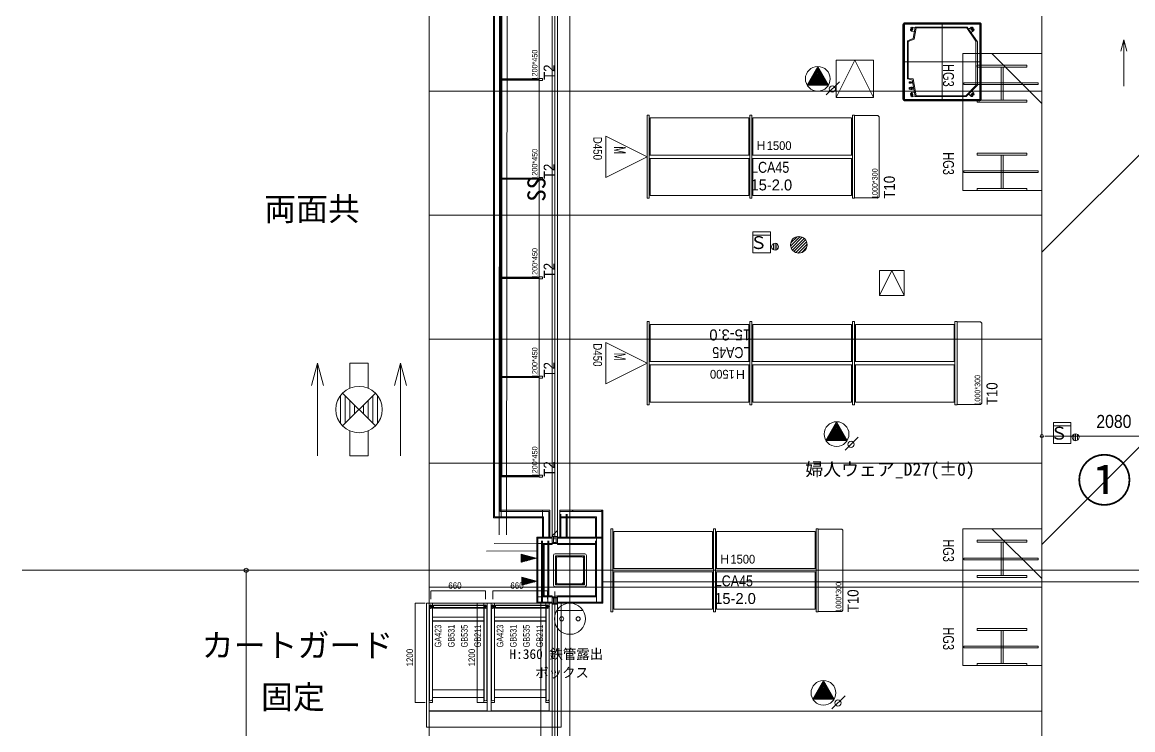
# Model space of a CAD drawing. Units: millimetres at full size, sheet at 1:100. Extents: x 3352 to 127672, y -40372 to 101181.
# Drawn here: x 18348 to 31776, y -11393 to -2833 of the extents above; entities that cross this region are included whole.
import ezdxf
from ezdxf.enums import TextEntityAlignment as Align

# ---------------------------------------------------------------- set-up
doc = ezdxf.new("R2010")
doc.units = ezdxf.units.MM
doc.header["$LTSCALE"] = 100
doc.header["$PDMODE"] = 32
doc.header["$PDSIZE"] = 50
for name, pattern in [('CHAIN2', [12, 9, -1, 1, -1]), ('DOUBLE_CHAIN1', [8.8, 5, -1, 0.6, -0.6, 0.6, -1]), ('DOUBLE_CHAIN2', [12.8, 9, -1, 0.6, -0.6, 0.6, -1])]:
    doc.linetypes.add(name, pattern=pattern)
doc.layers.add('0-0', color=134, linetype='Continuous', lineweight=18)
doc.styles.add('Geneva', font='')
doc.styles.add('MS UI Gothic', font='')
doc.styles.add('ＭＳ ゴシック', font='')
doc.styles.add('ＭＳ Ｐゴシック', font='')
doc.styles.get('Geneva').set_extended_font_data('Geneva')
doc.styles.get('MS UI Gothic').set_extended_font_data('MS UI Gothic')
doc.styles.get('ＭＳ ゴシック').set_extended_font_data('MS Gothic')
doc.styles.get('ＭＳ Ｐゴシック').set_extended_font_data('MS PGothic')

msp = doc.modelspace()

# ---------------------------------------------------------------- linework, layer by layer
at = {"layer": '0-0', "color": 47}
for p, q in [((24969.8, 11057), (24969.8, -18478.1)), ((28996.3, -3761.5), (28996.1, -2864.1)), ((29021.1, -2839.1), (29918.7, -2839.1)), ((29121.3, -3032.2), (29145.9, -2892.9)), ((29145.9, -2892.9), (29774, -2892.9)), ((29774, -2892.9), (29897.4, -3069.2)), ((29943.7, -2864.1), (29943.7, -3761.8)), ((29049.9, -3058.2), (29121.3, -3032.2)), ((29049.9, -3518.1), (29049.9, -3058.2)), ((29897.4, -3595.4), (29897.4, -3069.2)), ((31669.4, -3047.6), (31633.2, -3182.9)), ((31669.4, -3047.6), (31705.7, -3182.9)), ((31669.4, -3607.6), (31669.4, -3047.6)), ((27967.4, -3383.3), (27850.5, -3585.8)), ((27861.3, -3412.3), (27861.3, -3412.2)), ((27967.4, -3398.3), (27863.5, -3578.3)), ((27967.4, -3413.3), (27876.5, -3570.8)), ((27967.4, -3428.3), (27889.5, -3563.3)), ((27967.4, -3443.3), (27902.4, -3555.8)), ((27967.4, -3458.3), (27915.4, -3548.3)), ((27967.4, -3473.3), (27928.4, -3540.8)), ((27967.4, -3488.3), (27941.4, -3533.3)), ((27967.4, -3368.3), (28097.3, -3593.3)), ((27967.4, -3383.3), (28084.3, -3585.8)), ((27967.4, -3398.3), (28071.3, -3578.3)), ((27967.4, -3413.3), (28058.3, -3570.8)), ((27967.4, -3428.3), (28045.3, -3563.3)), ((27967.4, -3443.3), (28032.3, -3555.8)), ((27967.4, -3458.3), (28019.4, -3548.3)), ((27967.4, -3473.3), (28006.4, -3540.8)), ((27967.4, -3488.3), (27993.4, -3533.3)), ((28073.5, -3412.3), (28073.5, -3412.2)), ((27817.4, -3518.3), (27817.4, -3518.3)), ((27850.5, -3585.8), (28084.3, -3585.8)), ((27861.3, -3624.4), (27861.3, -3624.4)), ((27863.5, -3578.3), (28071.3, -3578.3)), ((27876.5, -3570.8), (28058.3, -3570.8)), ((27889.5, -3563.3), (28045.3, -3563.3)), ((27902.4, -3555.8), (28032.3, -3555.8)), ((27915.4, -3548.3), (28019.4, -3548.3)), ((27928.4, -3540.8), (28006.4, -3540.8)), ((27941.4, -3533.3), (27993.4, -3533.3)), ((27967.4, -3503.3), (27954.4, -3525.8)), ((27954.4, -3525.8), (27980.4, -3525.8)), ((27967.4, -3503.3), (27980.4, -3525.8)), ((28228.4, -3555.2), (28070.1, -3713.5)), ((28073.5, -3624.4), (28073.5, -3624.4)), ((28117.4, -3518.3), (28117.4, -3518.3)), ((29109.9, -3528.7), (29049.9, -3518.1)), ((29145.9, -3732.9), (29109.9, -3528.7)), ((29897.4, -3595.4), (29759.8, -3732.9)), ((27967.4, -3668.3), (27967.4, -3668.3)), ((29759.8, -3732.9), (29145.9, -3732.9)), ((29918.7, -3786.8), (29021.3, -3786.5)), ((27639, -5540.7), (27752.9, -5426.9)), ((27640.3, -5504.2), (27716.3, -5428.1)), ((27647.2, -5567.9), (27780, -5435.1)), ((27660.9, -5589.6), (27801.7, -5448.8)), ((27679.2, -5606.7), (27818.8, -5467)), ((27702.1, -5619.1), (27831.3, -5489.9)), ((27731, -5625.5), (27837.7, -5518.9)), ((27772.2, -5619.7), (27831.8, -5560.1)), ((21916.6, -6958.9), (21844.2, -7229.4)), ((21916.6, -6958.9), (21989.1, -7229.4)), ((21916.6, -8078.9), (21916.6, -6958.9)), ((22307.8, -6958.8), (22307.8, -7262.2)), ((22307.8, -6958.8), (22531.8, -6958.8)), ((22531.8, -6958.8), (22531.8, -7262.2)), ((22923.1, -6958.9), (22850.6, -7229.4)), ((22923.1, -6958.9), (22923.1, -8078.9)), ((22923.1, -6958.9), (22995.6, -7229.4)), ((22195.8, -7350.8), (22195.8, -7686.8)), ((22221.8, -7320.8), (22617.8, -7716.8)), ((22617.7, -7321), (22221.8, -7716.8)), ((22251.8, -7350.8), (22251.8, -7686.8)), ((22587.8, -7350.8), (22587.8, -7686.8)), ((22643.8, -7350.8), (22643.8, -7686.8)), ((22307.8, -7406.8), (22307.8, -7630.8)), ((22363.8, -7462.8), (22363.8, -7574.8)), ((22419.8, -7518.8), (22419.8, -7518.8)), ((22475.8, -7462.8), (22475.8, -7574.8)), ((22531.8, -7406.8), (22531.8, -7630.8)), ((22531.8, -7775.5), (22531.8, -8078.8)), ((28193.7, -7681.7), (28076.8, -7884.2)), ((28087.7, -7710.6), (28087.7, -7710.6)), ((28193.7, -7696.7), (28089.8, -7876.7)), ((28193.7, -7711.7), (28102.8, -7869.2)), ((28193.7, -7726.7), (28115.8, -7861.7)), ((28193.7, -7741.7), (28128.8, -7854.2)), ((28193.7, -7756.7), (28141.8, -7846.7)), ((28193.7, -7771.7), (28154.8, -7839.2)), ((28193.7, -7786.7), (28167.8, -7831.7)), ((28193.7, -7666.7), (28323.6, -7891.7)), ((28193.7, -7681.7), (28310.6, -7884.2)), ((28193.7, -7696.7), (28297.7, -7876.7)), ((28193.7, -7711.7), (28284.7, -7869.2)), ((28193.7, -7726.7), (28271.7, -7861.7)), ((28193.7, -7741.7), (28258.7, -7854.2)), ((28193.7, -7756.7), (28245.7, -7846.7)), ((28193.7, -7771.7), (28232.7, -7839.2)), ((28193.7, -7786.7), (28219.7, -7831.7)), ((28299.8, -7710.6), (28299.8, -7710.6)), ((28043.7, -7816.7), (28043.7, -7816.7)), ((28076.8, -7884.2), (28310.6, -7884.2)), ((28089.8, -7876.7), (28297.7, -7876.7)), ((28102.8, -7869.2), (28284.7, -7869.2)), ((28115.8, -7861.7), (28271.7, -7861.7)), ((28128.8, -7854.2), (28258.7, -7854.2)), ((28141.8, -7846.7), (28245.7, -7846.7)), ((28154.8, -7839.2), (28232.7, -7839.2)), ((28167.8, -7831.7), (28219.7, -7831.7)), ((28193.7, -7801.7), (28180.7, -7824.2)), ((28180.7, -7824.2), (28206.7, -7824.2)), ((28193.7, -7801.7), (28206.7, -7824.2)), ((28454.7, -7853.6), (28296.4, -8011.9)), ((28343.7, -7816.7), (28343.7, -7816.7)), ((28087.7, -7922.7), (28087.7, -7922.7)), ((28193.7, -7966.7), (28193.7, -7966.7)), ((28299.8, -7922.7), (28299.8, -7922.7)), ((24569.8, -9063.3), (24569.8, -9863.3)), ((24569.8, -9063.3), (24754.8, -9063.3)), ((24582.3, -9075.8), (24754.8, -9075.8)), ((24582.3, -9075.8), (24582.3, -9850.8)), ((24819.8, -9063.3), (25369.8, -9063.3)), ((25369.8, -9063.3), (25369.8, -9863.3)), ((24647.3, -9140.8), (24647.3, -9785.8)), ((24806.8, -9320.3), (24806.8, -9606.3)), ((24826.8, -9300.3), (25112.8, -9300.3)), ((25132.8, -9320.3), (25132.8, -9606.3)), ((25112.8, -9626.3), (24826.8, -9626.3)), ((24647.3, -9785.8), (25292.3, -9785.8)), ((24569.8, -9863.3), (24754.8, -9863.3)), ((24582.3, -9850.8), (24754.8, -9850.8)), ((24619.8, -9863.3), (24619.8, -14593.3)), ((24819.8, -9850.8), (25357.3, -9850.8)), ((24819.8, -9863.3), (25369.8, -9863.3)), ((28035.8, -10811.1), (27918.9, -11013.6)), ((27929.8, -10840), (27929.8, -10840)), ((28035.8, -10826.1), (27931.9, -11006.1)), ((28035.8, -10841.1), (27944.9, -10998.6)), ((28035.8, -10856.1), (27957.9, -10991.1)), ((28035.8, -10871.1), (27970.9, -10983.6)), ((28035.8, -10796.1), (28165.7, -11021.1)), ((28035.8, -10811.1), (28152.8, -11013.6)), ((28035.8, -10826.1), (28139.8, -11006.1)), ((28035.8, -10841.1), (28126.8, -10998.6)), ((28035.8, -10856.1), (28113.8, -10991.1)), ((28035.8, -10871.1), (28100.8, -10983.6)), ((28141.9, -10840), (28141.9, -10840)), ((27885.8, -10946.1), (27885.8, -10946.1)), ((27931.9, -11006.1), (28139.8, -11006.1)), ((27944.9, -10998.6), (28126.8, -10998.6)), ((27957.9, -10991.1), (28113.8, -10991.1)), ((27970.9, -10983.6), (28100.8, -10983.6)), ((28035.8, -10886.1), (27983.9, -10976.1)), ((27983.9, -10976.1), (28087.8, -10976.1)), ((28035.8, -10901.1), (27996.9, -10968.6)), ((27996.9, -10968.6), (28074.8, -10968.6)), ((28035.8, -10916.1), (28009.9, -10961.1)), ((28009.9, -10961.1), (28061.8, -10961.1)), ((28035.8, -10931.1), (28022.9, -10953.6)), ((28022.9, -10953.6), (28048.8, -10953.6)), ((28035.8, -10886.1), (28087.8, -10976.1)), ((28035.8, -10901.1), (28074.8, -10968.6)), ((28035.8, -10916.1), (28061.8, -10961.1)), ((28035.8, -10931.1), (28048.8, -10953.6)), ((28296.8, -10983), (28138.5, -11141.3)), ((28185.8, -10946.1), (28185.9, -10946.1)), ((27918.9, -11013.6), (28152.8, -11013.6)), ((27929.8, -11052.2), (27929.8, -11052.2)), ((28035.8, -11096.1), (28035.8, -11096.1)), ((28141.9, -11052.2), (28141.9, -11052.2))]:
    msp.add_line(p, q, dxfattribs=at)
at = {"layer": '0-0', "linetype": 'CHAIN2'}
for p, q in [((24969.8, 11057), (24969.8, -18478.1)), ((24969.8, 11057), (24969.8, -18478.1)), ((18347.6, -9463.3), (91067.1, -9463.3)), ((18347.6, -9463.3), (91067.1, -9463.3))]:
    msp.add_line(p, q, dxfattribs=at)
at = {"layer": '0-0'}
for p, q in [((24969.8, 11057), (24969.8, -18478.1)), ((24969.8, 11057), (24969.8, -18478.1)), ((24969.8, 11057), (24969.8, -18478.1)), ((24969.8, 11057), (24969.8, -18478.1)), ((24969.8, 11057), (24969.8, -18478.1)), ((24969.8, 11057), (24969.8, -18478.1)), ((24047.3, -635.8), (24047.3, -8828.3)), ((24059.8, -700.8), (24059.8, -8815.8)), ((24124.8, -713.3), (24124.8, -8750.8)), ((24137.3, -713.3), (24137.3, -8738.3)), ((24754.8, -9053.3), (24754.8, -723.3)), ((24787.3, -701.5), (24787.3, -9085.2)), ((24819.8, -723.3), (24819.8, -9053.3)), ((24597.3, -8338.3), (24597.3, -1113.3)), ((30675.8, -2733.3), (30675.8, -12683.9)), ((28189.8, -3293.2), (28189.8, -3743.2)), ((28639.8, -3293.2), (28189.8, -3293.2)), ((28414.8, -3293.2), (28189.8, -3743.2)), ((28414.8, -3293.2), (28639.8, -3743.2)), ((30183.3, -3776.9), (30183.3, -3376.9)), ((30208.3, -3376.9), (30208.3, -3776.9)), ((24137.3, -3513.3), (24140.3, -3513.3)), ((24140.3, -3538.3), (24137.3, -3538.3)), ((24140.3, -3538.3), (24140.3, -3513.3)), ((24140.3, -3518.8), (24597.3, -3518.8)), ((24597.3, -3532.8), (24140.3, -3532.8)), ((25903, -3957.8), (25928, -3957.8)), ((25928, -3957.8), (25928, -4962.8)), ((25928, -4440.3), (27144, -4440.3)), ((27144, -4480.3), (25928, -4480.3)), ((25940, -4930.3), (25940, -4480.3)), ((27169, -4440.3), (28385, -4440.3)), ((28385, -4480.3), (27169, -4480.3)), ((27181, -4930.3), (27181, -4480.3)), ((30183.3, -4843.3), (30183.3, -4443.3)), ((30208.3, -4443.3), (30208.3, -4843.3)), ((24140.3, -4718.8), (24597.3, -4718.8)), ((24597.3, -4732.8), (24140.3, -4732.8)), ((27183.3, -5411.4), (27395.4, -5411.4)), ((27429.7, -5586), (27429.7, -5512.5)), ((27450.9, -5591.7), (27450.9, -5506.8)), ((27472.1, -5586), (27472.1, -5512.5)), ((28861.3, -5838.4), (28711.3, -6138.4)), ((28861.3, -5838.4), (29011.3, -6138.4)), ((24140.3, -5918.8), (24597.3, -5918.8)), ((24597.3, -5932.8), (24140.3, -5932.8)), ((27132, -6488.3), (27132, -6938.3)), ((28373, -6488.3), (28373, -6938.3)), ((29614, -6488.3), (29614, -6938.3)), ((29651, -6455.8), (29651, -7460.8)), ((25928, -6938.3), (27144, -6938.3)), ((27144, -6978.3), (25928, -6978.3)), ((27169, -6938.3), (28385, -6938.3)), ((28385, -6978.3), (27169, -6978.3)), ((28410, -6938.3), (29626, -6938.3)), ((29626, -6978.3), (28410, -6978.3)), ((24140.3, -7118.8), (24597.3, -7118.8)), ((24597.3, -7132.8), (24140.3, -7132.8)), ((30816.4, -7716.4), (31028.6, -7716.4)), ((30752, -7839.6), (32679.5, -7839.6)), ((31062.9, -7891), (31062.9, -7817.6)), ((31084.1, -7896.7), (31084.1, -7811.9)), ((31105.3, -7891.1), (31105.3, -7817.5)), ((24140.3, -8318.8), (24597.3, -8318.8)), ((24597.3, -8332.8), (24140.3, -8332.8)), ((24637.3, -8828.3), (24047.3, -8828.3)), ((24649.8, -8815.8), (24059.8, -8815.8)), ((24714.8, -8750.8), (24124.8, -8750.8)), ((24727.3, -8738.3), (24137.3, -8738.3)), ((24637.3, -9063.3), (24637.3, -8828.3)), ((24649.8, -9063.3), (24649.8, -8815.8)), ((24714.8, -9063.3), (24714.8, -8750.8)), ((24727.3, -9063.3), (24727.3, -8738.3)), ((24847.3, -9063.3), (24847.3, -8738.3)), ((24847.3, -8738.3), (25369.8, -8738.3)), ((24847.3, -8750.8), (25357.3, -8750.8)), ((24847.3, -8815.8), (25292.3, -8815.8)), ((24847.3, -8828.3), (25279.8, -8828.3)), ((24859.8, -9063.3), (24859.8, -8783.3)), ((24924.8, -9063.3), (24924.8, -8783.3)), ((24937.3, -9063.3), (24937.3, -8783.3)), ((25007.9, -8750.8), (24995.4, -8738.3)), ((25085.4, -8828.3), (25072.9, -8815.8)), ((25279.8, -9063.3), (25279.8, -8828.3)), ((25292.3, -9063.3), (25292.3, -8815.8)), ((25359.3, -8748.7), (25348.9, -8738.3)), ((25357.3, -9063.3), (25357.3, -8750.8)), ((25369.8, -8800), (25357.3, -8812.5)), ((25369.8, -9063.3), (25369.8, -8738.3)), ((24859.8, -8956.4), (24847.3, -8968.9)), ((24937.3, -8878.9), (24924.8, -8891.4)), ((25292.3, -8877.5), (25279.8, -8890)), ((26692.8, -8993.3), (26692.8, -9443.3)), ((27945.8, -8960.8), (27970.8, -8960.8)), ((27970.8, -8960.8), (27970.8, -9965.8)), ((24569.8, -9863.3), (24569.8, -9063.3)), ((24569.8, -9063.3), (24754.8, -9063.3)), ((24569.8, -9075.8), (24582.3, -9075.8)), ((24582.3, -9850.8), (24582.3, -9075.8)), ((24582.3, -9075.8), (24754.8, -9075.8)), ((24625.8, -9075.8), (24613.3, -9063.3)), ((24624.8, -9863.3), (24624.8, -9108.3)), ((24637.3, -9850.8), (24637.3, -9108.3)), ((24702.3, -9785.8), (24702.3, -9108.3)), ((24707.9, -9108.3), (24702.3, -9113.9)), ((24714.8, -9773.3), (24714.8, -9108.3)), ((24754.8, -9153.3), (24754.8, -9053.3)), ((24754.8, -9053.3), (24819.8, -9053.3)), ((24772.3, -9053.3), (24772.3, -9128.3)), ((24772.3, -9128.3), (24802.3, -9128.3)), ((24802.3, -9053.3), (24802.3, -9128.3)), ((24819.8, -9153.3), (24819.8, -9053.3)), ((24819.8, -9063.3), (25369.8, -9063.3)), ((24819.8, -9075.8), (25357.3, -9075.8)), ((24979.3, -9075.8), (24966.8, -9063.3)), ((25279.8, -9108.3), (25279.8, -9773.3)), ((25292.3, -9075.8), (25292.3, -9785.8)), ((25332.9, -9075.8), (25320.4, -9063.3)), ((25357.3, -9063.3), (25357.3, -9075.8)), ((25357.3, -9075.8), (25357.3, -9850.8)), ((25369.8, -9063.3), (25369.8, -9863.3)), ((30183.3, -9525.2), (30183.3, -9125.2)), ((30208.3, -9125.2), (30208.3, -9525.2)), ((24582.3, -9233.9), (24569.8, -9246.4)), ((24582.3, -9140.8), (24647.3, -9140.8)), ((24637.3, -9178.9), (24624.8, -9191.4)), ((24647.3, -9785.8), (24647.3, -9140.8)), ((24647.3, -9140.8), (25292.3, -9140.8)), ((24647.3, -9153.3), (24659.8, -9153.3)), ((24659.8, -9156.4), (24647.3, -9168.9)), ((24659.8, -9773.3), (24659.8, -9153.3)), ((24659.8, -9153.3), (24754.8, -9153.3)), ((24703.3, -9153.3), (24690.8, -9140.8)), ((24754.8, -9131.5), (24819.8, -9131.5)), ((25149.8, -9263.3), (24789.8, -9263.3)), ((24819.8, -9153.3), (25279.8, -9153.3)), ((25056.8, -9153.3), (25044.3, -9140.8)), ((25279.8, -9243.5), (25292.3, -9231)), ((25357.3, -9166), (25369.8, -9153.5)), ((24561.1, -9318.3), (24380.3, -9269.8)), ((24380.3, -9366.7), (24380.3, -9269.8)), ((24561.1, -9318.3), (24380.3, -9366.7)), ((24769.8, -9283.3), (24769.8, -9643.3)), ((25169.8, -9643.3), (25169.8, -9283.3)), ((91067.1, -9463.3), (18347.6, -9463.3)), ((91067.1, -9463.3), (18347.6, -9463.3)), ((91067.1, -9463.3), (18347.6, -9463.3)), ((91067.1, -9463.3), (18347.6, -9463.3)), ((91067.1, -9463.3), (18347.6, -9463.3)), ((91067.1, -9463.3), (18347.6, -9463.3)), ((21055.3, -9463.3), (22000.7, -9463.3)), ((21055.3, -9463.3), (21055.3, -14593.3)), ((24637.3, -9532.5), (24624.8, -9545)), ((24659.8, -9510), (24647.3, -9522.5)), ((24714.8, -9455), (24702.3, -9467.5)), ((25357.3, -9519.6), (25369.8, -9507.1)), ((25488.8, -9443.3), (26704.8, -9443.3)), ((26704.8, -9483.3), (25488.8, -9483.3)), ((25500.8, -9933.3), (25500.8, -9483.3)), ((26729.8, -9443.3), (27945.8, -9443.3)), ((27945.8, -9483.3), (26729.8, -9483.3)), ((26741.8, -9933.3), (26741.8, -9483.3)), ((24567.4, -9597.1), (24386.6, -9548.7)), ((24386.6, -9645.6), (24386.6, -9548.7)), ((24567.4, -9597.1), (24386.6, -9645.6)), ((24582.3, -9587.5), (24569.8, -9600)), ((25149.8, -9663.3), (24789.8, -9663.3)), ((25279.8, -9597.1), (25292.3, -9584.6)), ((24582.3, -9785.8), (24647.3, -9785.8)), ((24647.3, -9773.3), (24659.8, -9773.3)), ((25292.3, -9785.8), (24647.3, -9785.8)), ((24754.8, -9773.3), (24659.8, -9773.3)), ((24702.3, -9850.8), (24702.3, -9785.8)), ((24714.8, -9785.8), (24714.8, -9773.3)), ((24754.8, -9773.3), (24754.8, -9873.3)), ((24754.8, -9795.1), (24819.8, -9795.1)), ((24772.3, -9798.3), (24802.3, -9798.3)), ((24772.3, -9873.3), (24772.3, -9798.3)), ((24787.3, -9718.3), (24787.3, -16534.3)), ((24802.3, -9873.3), (24802.3, -9798.3)), ((24819.8, -9773.3), (24819.8, -9873.3)), ((25279.8, -9773.3), (24819.8, -9773.3)), ((24969.7, -9773.3), (24982.2, -9785.8)), ((25279.8, -9785.8), (25279.8, -9773.3)), ((25292.3, -9850.8), (25292.3, -9785.8)), ((23969.8, -11063.3), (23969.8, -9863.3)), ((24569.8, -9850.8), (24582.3, -9850.8)), ((24754.8, -9863.3), (24569.8, -9863.3)), ((24754.8, -9850.8), (24582.3, -9850.8)), ((24637.3, -9863.3), (24637.3, -9850.8)), ((24754.8, -9873.3), (24819.8, -9873.3)), ((24754.8, -9873.3), (24754.8, -18203.3)), ((25357.3, -9850.8), (24819.8, -9850.8)), ((25369.8, -9863.3), (24819.8, -9863.3)), ((24819.8, -9873.3), (24819.8, -18203.3)), ((25047.2, -9850.8), (25059.7, -9863.3)), ((25357.3, -9850.8), (25357.3, -9863.3)), ((25367.1, -9863.3), (25369.8, -9860.6)), ((23929.8, -10031.8), (23309.8, -10031.8)), ((24679.8, -10031.8), (24059.8, -10031.8)), ((23309.8, -10076.8), (23929.8, -10076.8)), ((23309.8, -10079.8), (23929.8, -10079.8)), ((24059.8, -10076.8), (24679.8, -10076.8)), ((24059.8, -10079.8), (24679.8, -10079.8)), ((30183.3, -10591.6), (30183.3, -10191.6)), ((30208.3, -10191.6), (30208.3, -10591.6)), ((23929.8, -10909.8), (23309.8, -10909.8)), ((23309.8, -11000.8), (23929.8, -11000.8)), ((24679.8, -10909.8), (24059.8, -10909.8)), ((24059.8, -11000.8), (24679.8, -11000.8))]:
    msp.add_line(p, q, dxfattribs=at)
at = {"layer": '0-0', "color": 1}
for p, q in [((23269.8, 101.7), (23269.8, -14593.3)), ((24047.3, -8828.3), (24047.3, -623.3)), ((24137.3, -623.3), (24137.3, -8828.3)), ((24380.3, -9280.3), (24388.6, -9272.1)), ((24380.3, -9294.5), (24399.7, -9275)), ((24380.3, -9308.6), (24410.9, -9278)), ((24380.3, -9322.8), (24422, -9281)), ((24380.3, -9336.9), (24433.2, -9284)), ((24380.3, -9351.1), (24444.3, -9287)), ((24380.3, -9365.2), (24455.5, -9290)), ((24397.5, -9362.1), (24466.6, -9293)), ((24416.8, -9357), (24477.8, -9296)), ((24436.1, -9351.8), (24488.9, -9298.9)), ((24455.4, -9346.6), (24500.1, -9301.9)), ((24474.7, -9341.4), (24511.2, -9304.9)), ((24494.1, -9336.3), (24522.4, -9307.9)), ((24513.4, -9331.1), (24533.6, -9310.9)), ((24532.7, -9325.9), (24544.7, -9313.9)), ((24552, -9320.7), (24555.9, -9316.9)), ((24386.6, -9556.8), (24393, -9550.4)), ((24386.6, -9571), (24404.2, -9553.4)), ((24386.6, -9585.1), (24415.3, -9556.4)), ((24386.6, -9599.3), (24426.5, -9559.4)), ((24386.6, -9613.4), (24437.7, -9562.4)), ((24386.6, -9627.6), (24448.8, -9565.4)), ((24386.6, -9641.7), (24460, -9568.3)), ((24400.6, -9641.9), (24471.1, -9571.3)), ((24419.9, -9636.7), (24482.3, -9574.3)), ((24439.2, -9631.5), (24493.4, -9577.3)), ((24458.5, -9626.3), (24504.6, -9580.3)), ((24477.9, -9621.2), (24515.7, -9583.3)), ((24497.2, -9616), (24526.9, -9586.3)), ((24516.5, -9610.8), (24538, -9589.3)), ((24535.8, -9605.6), (24549.2, -9592.3)), ((24555.1, -9600.4), (24560.3, -9595.2))]:
    msp.add_line(p, q, dxfattribs=at)
at = {"layer": '0-0', "color": 140}
for p, q in [((30675.8, -5615.3), (35657.7, -633.3)), ((30675.8, -9150.8), (32755.8, -7070.8))]:
    msp.add_line(p, q, dxfattribs=at)
at = {"layer": '0-0', "color": 4}
for p, q in [((24113, -9034.1), (24119, -707.7)), ((24205, -9034.2), (24211, -707.7)), ((29007, -3761), (29007, -2865.1)), ((29022, -2850.1), (29917.7, -2850.1)), ((29086.5, -2931.3), (29088.6, -2919.5)), ((29095.1, -2939), (29090.2, -2932)), ((29090.5, -2908.7), (29092.6, -2896.9)), ((29092.5, -2909), (29090.5, -2908.7)), ((29090.6, -2919.9), (29101.7, -2921.8)), ((29092.6, -2896.9), (29094.6, -2897.2)), ((29118.8, -2919.3), (29093, -2914.7)), ((29136.2, -2947.7), (29098.4, -2941)), ((29101.7, -2921.8), (29101.1, -2925.3)), ((29112, -2897.9), (29105, -2937.4)), ((29144.9, -2898.5), (29107.1, -2891.8)), ((29112.9, -2927.4), (29116, -2909.6)), ((29130.6, -3040), (29154.7, -2903.4)), ((29154.7, -2903.4), (29768.5, -2903.4)), ((29469.9, -3786.6), (29469.9, -2839.1)), ((29879.4, -3061.8), (29768.5, -2903.4)), ((29801.9, -2909.2), (29790.8, -2917)), ((29802.3, -2909), (29803.9, -2907.8)), ((29803.9, -2907.8), (29822.3, -2895)), ((29844.1, -2910.2), (29818.4, -2928.2)), ((29819.5, -2958), (29851, -2935.9)), ((29820.7, -2903), (29842.8, -2934.7)), ((29821.7, -2914.9), (29832, -2929.7)), ((29826, -2894.1), (29834.4, -2895.6)), ((29833.5, -2910.9), (29831.5, -2908)), ((29837.5, -2893.4), (29844.4, -2903.3)), ((29854.5, -2924.3), (29853, -2932.7)), ((29856, -2923.3), (29854.5, -2924.3)), ((29932.7, -2865.1), (29932.7, -3761)), ((29060.4, -3065.6), (29130.6, -3040)), ((29060.4, -3509.3), (29060.4, -3065.6)), ((29879.4, -3598.5), (29879.4, -3061.8)), ((28996.2, -3312.9), (29943.7, -3312.9)), ((29118.9, -3519.6), (29060.4, -3509.3)), ((29072.6, -3556.6), (29069.9, -3559.3)), ((29069.9, -3559.3), (29069.9, -3567.3)), ((29072.6, -3623.5), (29069.9, -3626.2)), ((29074.7, -3556.6), (29072.6, -3556.6)), ((29075.9, -3555.4), (29074.7, -3556.6)), ((29074.7, -3556.6), (29074.7, -3570.1)), ((29074.7, -3570.1), (29075.9, -3571.3)), ((29086.4, -3555.4), (29075.9, -3555.4)), ((29075.9, -3571.3), (29086.4, -3571.3)), ((29075.9, -3623.5), (29075.9, -3628.4)), ((29092.9, -3621.9), (29077.5, -3621.9)), ((29077.5, -3621.9), (29077.5, -3644.1)), ((29086.6, -3561.3), (29086.4, -3559.1)), ((29086.4, -3559.1), (29086.4, -3567.6)), ((29086.4, -3567.3), (29086.6, -3565.3)), ((29086.4, -3567.6), (29086.4, -3571.8)), ((29086.4, -3571.8), (29087.1, -3571.8)), ((29087.1, -3563.3), (29086.6, -3561.3)), ((29087.1, -3554.8), (29096.6, -3554.8)), ((29087.1, -3571.8), (29096.6, -3571.8)), ((29093.9, -3619.3), (29092.9, -3621)), ((29092.9, -3622.7), (29092.9, -3621)), ((29092.9, -3622.7), (29092.9, -3633.2)), ((29093.9, -3619.1), (29093.9, -3619.3)), ((29097.4, -3554.8), (29096.6, -3554.8)), ((29097.4, -3559.4), (29097.1, -3561.4)), ((29097.2, -3565.4), (29097.4, -3567.6)), ((29097.4, -3554.8), (29097.4, -3559.1)), ((29115.1, -3558.6), (29097.4, -3558.6)), ((29097.4, -3559.1), (29097.4, -3559.4)), ((29097.4, -3559.1), (29097.4, -3567.6)), ((29097.4, -3567.6), (29097.4, -3571.8)), ((29097.4, -3568.1), (29116.8, -3568.1)), ((29105.8, -3619.3), (29105.8, -3619.1)), ((29106.9, -3621), (29105.9, -3619.3)), ((29106.9, -3621), (29106.9, -3622.7)), ((29106.9, -3622.7), (29106.9, -3633.2)), ((29107.6, -3625.1), (29106.9, -3624.3)), ((29126.8, -3625.1), (29106.9, -3625.1)), ((29154.7, -3722.4), (29118.9, -3519.6)), ((29755.4, -3722.4), (29879.4, -3598.5)), ((29069.9, -3626.2), (29069.9, -3639.7)), ((29069.9, -3639.7), (29072.6, -3642.5)), ((29072.6, -3642.5), (29075.9, -3642.5)), ((29075.9, -3628.4), (29075.9, -3642.5)), ((29075.9, -3642.5), (29077.5, -3644.1)), ((29077.5, -3644.1), (29092.9, -3644.1)), ((29086.5, -3694.6), (29088.5, -3694.2)), ((29088.6, -3706.4), (29086.5, -3694.6)), ((29088.5, -3694.2), (29090.2, -3693.9)), ((29090.6, -3706), (29088.6, -3706.4)), ((29090.2, -3693.9), (29095.1, -3686.9)), ((29090.5, -3717.2), (29092.5, -3716.9)), ((29092.6, -3729), (29090.5, -3717.2)), ((29101.7, -3704.1), (29090.6, -3706)), ((29092.9, -3632.7), (29093.2, -3629.5)), ((29092.9, -3633.2), (29092.9, -3643.5)), ((29092.9, -3645), (29093.9, -3646.7)), ((29093.2, -3629.5), (29093.9, -3626.3)), ((29093.9, -3626.3), (29105.8, -3626.3)), ((29093.9, -3640.1), (29105.8, -3640.1)), ((29093.9, -3646.9), (29105.8, -3646.9)), ((29119.3, -3706.6), (29095.4, -3710.8)), ((29136.2, -3678.2), (29098.4, -3684.9)), ((29101.1, -3700.6), (29101.7, -3704.1)), ((29105.1, -3689), (29112, -3727.8)), ((29105.8, -3626.3), (29106.6, -3629.7)), ((29105.9, -3646.7), (29106.9, -3645)), ((29106.6, -3629.7), (29106.9, -3633.2)), ((29106.9, -3633.2), (29106.9, -3643.5)), ((29106.9, -3640.9), (29129.6, -3640.9)), ((29106.9, -3643.5), (29106.9, -3645)), ((29144.9, -3727.4), (29107.1, -3734.1)), ((29116, -3716.3), (29112.9, -3698.5)), ((29154.7, -3722.4), (29186.9, -3722.4)), ((29186.9, -3722.4), (29755.4, -3722.4)), ((29791.1, -3701.7), (29818.2, -3728.9)), ((29845.6, -3693.1), (29818.3, -3720.4)), ((29833.8, -3696.4), (29821.1, -3709.1)), ((29830.3, -3730.3), (29821.8, -3730.3)), ((29823.3, -3698.6), (29840.1, -3715.4)), ((29826.4, -3666.3), (29853.6, -3693.5)), ((29829.6, -3717.6), (29832.1, -3715.1)), ((29832.1, -3715.1), (29840.1, -3723.1)), ((29841.5, -3724.5), (29833, -3733)), ((29839.9, -3707.3), (29842.3, -3704.9)), ((29847.8, -3715.3), (29839.9, -3707.3)), ((29840.1, -3723.1), (29841.5, -3724.5)), ((29849.3, -3716.7), (29847.8, -3715.3)), ((29857.7, -3708.3), (29849.3, -3716.7)), ((29855.1, -3697), (29855.1, -3705.6)), ((29855.1, -3705.6), (29856.3, -3706.8)), ((29856.3, -3706.8), (29857.7, -3708.3)), ((29917.7, -3776), (29022, -3776)), ((23962, -9233.1), (24569.8, -9226.7)), ((24054, -9140.1), (24568.8, -9134.7)), ((25149.8, -9263.3), (24789.8, -9263.3)), ((24769.8, -9283.3), (24769.8, -9643.3)), ((25169.8, -9643.3), (25169.8, -9283.3)), ((21055.3, -9463.3), (22000.7, -9463.3)), ((21055.3, -9463.3), (21055.3, -14593.3)), ((25149.8, -9663.3), (24789.8, -9663.3))]:
    msp.add_line(p, q, dxfattribs=at)
at = {"layer": '0-0', "color": 8}
for p, q in [((24787.3, -9085.2), (24787.3, -701.5)), ((30713.9, -7839.6), (30752, -7839.6)), ((24772.3, -9053.3), (24754.8, -9053.3)), ((24754.8, -9053.3), (24754.8, -9131.5)), ((24772.3, -9053.3), (24772.3, -9128.3)), ((24772.3, -9128.3), (24802.3, -9128.3)), ((24802.3, -9053.3), (24802.3, -9128.3)), ((24819.8, -9053.3), (24819.8, -9131.5)), ((24754.8, -9131.5), (24819.8, -9131.5)), ((24561.1, -9318.3), (24380.3, -9269.8)), ((24380.3, -9366.7), (24380.3, -9269.8)), ((24561.1, -9318.3), (24380.3, -9366.7)), ((24567.4, -9597.1), (24386.6, -9548.7)), ((24386.6, -9645.6), (24386.6, -9548.7)), ((24567.4, -9597.1), (24386.6, -9645.6)), ((23289.8, -9813.3), (23289.8, -9713.3)), ((23290.7, -9713.3), (23291.6, -9713.3)), ((23291.6, -9713.3), (23947.9, -9713.3)), ((23948.8, -9713.3), (23947.9, -9713.3)), ((23949.8, -9813.3), (23949.8, -9713.3)), ((24039.8, -9813.3), (24039.8, -9713.3)), ((24040.7, -9713.3), (24041.6, -9713.3)), ((24041.6, -9713.3), (24697.9, -9713.3)), ((24698.8, -9713.3), (24697.9, -9713.3)), ((24699.8, -9813.3), (24699.8, -9713.3)), ((24754.8, -9795.1), (24819.8, -9795.1)), ((24754.8, -9873.3), (24754.8, -9795.1)), ((24772.3, -9798.3), (24802.3, -9798.3)), ((24772.3, -9873.3), (24772.3, -9798.3)), ((24787.3, -9718.3), (24787.3, -16534.3)), ((24802.3, -9873.3), (24802.3, -9798.3)), ((23219.8, -9863.3), (23097.6, -9863.3)), ((23097.6, -9864.2), (23097.6, -9865.2)), ((23097.6, -11061.5), (23097.6, -9865.2)), ((23969.8, -9863.3), (23847.6, -9863.3)), ((23847.6, -9864.2), (23847.6, -9865.2)), ((23847.6, -11061.5), (23847.6, -9865.2)), ((23097.6, -11062.4), (23097.6, -11061.5)), ((23219.8, -11063.3), (23097.6, -11063.3)), ((23969.8, -11063.3), (23847.6, -11063.3))]:
    msp.add_line(p, q, dxfattribs=at)
at = {"layer": '0-0', "color": 150}
msp.add_line((30675.8, -2733.3), (30675.8, -12683.9), dxfattribs=at)
at = {"layer": '0-0', "color": 3}
for p, q in [((30072.4, -3212.5), (30675.8, -3815.8)), ((30072.4, -8960.8), (30675.8, -9564.2)), ((25369.8, -9603.3), (33649.8, -9603.3)), ((24619.8, -9863.3), (24619.8, -14593.3))]:
    msp.add_line(p, q, dxfattribs=at)
at = {"layer": '0-0', "color": 254}
for p, q in [((23269.8, -3668.6), (30675.8, -3668.6)), ((23269.8, -5168.6), (30675.8, -5168.6)), ((23269.8, -6668.6), (30675.8, -6668.6)), ((23269.8, -8168.6), (30675.8, -8168.6)), ((23269.8, -9668.6), (30675.8, -9668.6)), ((23269.8, -11168.6), (30675.8, -11168.6))]:
    msp.add_line(p, q, dxfattribs=at)
at = {"layer": '0-0', "color": 5}
msp.add_line((24754.8, -9047.3), (24819.8, -8982.3), dxfattribs=at)
at = {"layer": '0-0', "color": 6}
msp.add_line((25369.8, -9603.3), (33649.8, -9603.3), dxfattribs=at)
at = {"layer": '0-0', "color": 4, "linetype": 'DOUBLE_CHAIN2'}
msp.add_line((24803.3, -9767), (24803.3, -9766.5), dxfattribs=at)
at = {"layer": '0-0', "color": 8, "linetype": 'DOUBLE_CHAIN1'}
msp.add_line((24803.3, -9767), (24803.3, -9766.5), dxfattribs=at)
at = {"layer": '0-0', "color": 9}
for p, q in [((24802.3, -9863.3), (24772.3, -9863.3)), ((24802.3, -9873.3), (24772.3, -9873.3))]:
    msp.add_line(p, q, dxfattribs=at)
at = {"layer": '0-0', "color": 230}
msp.add_line((24811.2, -9950.8), (25128.4, -9950.8), dxfattribs=at)
at = {"layer": '0-0', "color": 13}
msp.add_lwpolyline([(23269.8, -14593.3), (23269.8, 101.7), (24694.8, 101.7), (24694.8, 8836.7), (84654.3, 8836.7), (84654.3, 5394.2), (69649.8, 5394.2)], dxfattribs=at)
at = {"layer": '0-0'}
for points in [[(28766.4, -14593.3), (23269.8, -14593.3), (23269.8, 101.7)], [(24597.3, -3524.3), (24147.3, -3524.3), (24147.3, -2326.3), (24597.3, -2326.3)], [(28189.8, -3743.2), (28639.8, -3743.2), (28639.8, -3293.2)], [(24597.3, -4724.3), (24147.3, -4724.3), (24147.3, -3526.3), (24597.3, -3526.3)], [(24597.3, -3513.3), (24637.3, -3513.3), (24637.3, -3538.3), (24597.3, -3538.3)], [(25928, -4962.8), (25903, -4962.8), (25903, -3957.8)], [(25940, -4440.3), (25940, -3990.3), (27132, -3990.3), (27132, -4440.3)], [(27181, -4440.3), (27181, -3990.3), (28373, -3990.3), (28373, -4440.3)], [(28410, -4959.3), (28695, -4959.3), (28710, -4944.3), (28710, -3976.3), (28695, -3961.3), (28410, -3961.3)], [(27132, -4480.3), (27132, -4930.3), (25940, -4930.3)], [(28373, -4480.3), (28373, -4930.3), (27181, -4930.3)], [(24137.3, -4713.3), (24140.3, -4713.3), (24140.3, -4738.3), (24137.3, -4738.3)], [(24597.3, -5924.3), (24147.3, -5924.3), (24147.3, -4726.3), (24597.3, -4726.3)], [(24597.3, -4713.3), (24637.3, -4713.3), (24637.3, -4738.3), (24597.3, -4738.3)], [(24137.3, -5913.3), (24140.3, -5913.3), (24140.3, -5938.3), (24137.3, -5938.3)], [(24597.3, -7124.3), (24147.3, -7124.3), (24147.3, -5926.3), (24597.3, -5926.3)], [(24597.3, -5913.3), (24637.3, -5913.3), (24637.3, -5938.3), (24597.3, -5938.3)], [(25940, -6938.3), (25940, -6488.3), (27132, -6488.3)], [(27181, -6938.3), (27181, -6488.3), (28373, -6488.3)], [(28422, -6938.3), (28422, -6488.3), (29614, -6488.3)], [(29651, -7460.8), (29626, -7460.8), (29626, -6455.8), (29651, -6455.8)], [(29651, -7457.3), (29936, -7457.3), (29951, -7442.3), (29951, -6474.3), (29936, -6459.3), (29651, -6459.3)], [(27132, -6978.3), (27132, -7428.3), (25940, -7428.3), (25940, -6978.3)], [(28373, -6978.3), (28373, -7428.3), (27181, -7428.3), (27181, -6978.3)], [(29614, -6978.3), (29614, -7428.3), (28422, -7428.3), (28422, -6978.3)], [(24137.3, -7113.3), (24140.3, -7113.3), (24140.3, -7138.3), (24137.3, -7138.3)], [(24597.3, -7113.3), (24637.3, -7113.3), (24637.3, -7138.3), (24597.3, -7138.3)], [(24597.3, -8324.3), (24147.3, -8324.3), (24147.3, -7126.3), (24597.3, -7126.3)], [(24137.3, -8313.3), (24140.3, -8313.3), (24140.3, -8338.3), (24137.3, -8338.3)], [(24597.3, -8313.3), (24637.3, -8313.3), (24637.3, -8338.3), (24597.3, -8338.3)], [(25500.8, -9443.3), (25500.8, -8993.3), (26692.8, -8993.3)], [(26741.8, -9443.3), (26741.8, -8993.3), (27933.8, -8993.3), (27933.8, -9443.3)], [(27970.8, -9965.8), (27945.8, -9965.8), (27945.8, -8960.8)], [(27970.8, -9962.3), (28255.8, -9962.3), (28270.8, -9947.3), (28270.8, -8979.3), (28255.8, -8964.3), (27970.8, -8964.3)], [(26692.8, -9483.3), (26692.8, -9933.3), (25500.8, -9933.3)], [(27933.8, -9483.3), (27933.8, -9933.3), (26741.8, -9933.3)], [(23269.8, -11063.3), (23309.8, -11063.3), (23309.8, -9863.3)], [(23307.3, -11027.3), (23307.3, -9903.3), (23272.3, -9903.3), (23272.3, -11027.3)], [(23952.3, -9885.8), (23318.8, -9885.8), (23318.8, -9920.8), (23952.3, -9920.8)], [(23969.8, -9863.3), (23929.8, -9863.3), (23929.8, -11063.3)], [(23967.3, -11027.3), (23967.3, -9903.3), (23932.3, -9903.3), (23932.3, -11027.3)], [(24057.3, -11027.3), (24057.3, -9903.3), (24022.3, -9903.3), (24022.3, -11027.3)], [(24702.3, -9885.8), (24068.8, -9885.8), (24068.8, -9920.8), (24702.3, -9920.8)], [(24679.8, -9863.3), (24679.8, -11063.3), (24719.8, -11063.3), (24719.8, -9863.3)], [(24717.3, -11027.3), (24717.3, -9903.3), (24682.3, -9903.3), (24682.3, -11027.3)]]:
    msp.add_lwpolyline(points, dxfattribs=at)
at = {"layer": '0-0', "color": 47}
msp.add_lwpolyline([(29014.9, -2857.9), (29014.9, -3767.9), (29924.9, -3767.9), (29924.9, -2857.9)], close=True, dxfattribs=at)
at = {"layer": '0-0', "color": 4}
for points in [[(29090.2, -2932), (29088.5, -2931.7), (29086.5, -2931.3)], [(29104.2, -2907.5), (29103.6, -2911), (29092.5, -2909)], [(29094.6, -2897.2), (29096.3, -2897.5), (29103.3, -2892.6)], [(29844.4, -2903.3), (29842.8, -2904.4), (29833.5, -2910.9)], [(29834.4, -2895.6), (29835.9, -2894.6), (29837.5, -2893.4)], [(29841.8, -2922.8), (29839.8, -2919.9), (29849.1, -2913.4)], [(29849.1, -2913.4), (29850.7, -2912.3), (29857.6, -2922.1)], [(29069.9, -3567.3), (29072.6, -3570.1), (29074.7, -3570.1)], [(29075.9, -3555.4), (29075.9, -3563.3), (29075.9, -3571.3)], [(29087.1, -3571.8), (29086.6, -3569.8), (29086.4, -3567.6), (29086.4, -3567.3)], [(29086.6, -3565.3), (29087.1, -3563.3), (29096.6, -3563.3)], [(29092.9, -3622.7), (29092.9, -3622.4), (29093.2, -3620.8), (29093.9, -3619.1), (29105.8, -3619.1), (29106.6, -3620.9), (29106.9, -3622.7)], [(29093.9, -3626.3), (29093.2, -3624.5), (29092.9, -3622.7)], [(29096.6, -3554.8), (29097.2, -3556.9), (29097.4, -3559.1)], [(29097.1, -3561.4), (29096.6, -3563.3), (29097.2, -3565.4)], [(29097.4, -3567.6), (29097.4, -3567.9), (29097.1, -3569.9), (29096.6, -3571.8), (29097.4, -3571.8)], [(29106.9, -3622.7), (29106.9, -3623), (29106.5, -3624.6), (29105.8, -3626.3)], [(29092.5, -3716.9), (29103.6, -3714.9), (29104.2, -3718.4)], [(29103.3, -3733.3), (29096.3, -3728.4), (29094.6, -3728.7), (29092.6, -3729)], [(29093.9, -3640.1), (29093.2, -3636.7), (29092.9, -3633.2), (29092.9, -3632.7)], [(29092.9, -3643.5), (29092.9, -3642.7), (29093.9, -3640.1)], [(29093.9, -3646.9), (29093.5, -3646.1), (29093, -3644.8), (29092.9, -3643.5), (29092.9, -3645)], [(29106.9, -3633.2), (29106.9, -3633.7), (29106.5, -3636.9), (29105.8, -3640.1)], [(29105.8, -3640.1), (29106.8, -3642.7), (29106.9, -3643.5)], [(29106.9, -3643.5), (29106.7, -3644.8), (29106.2, -3646.1), (29105.8, -3646.9)], [(29833, -3733), (29831.6, -3731.6), (29830.3, -3730.3)]]:
    msp.add_lwpolyline(points, dxfattribs=at)
at = {"layer": '0-0', "color": 3}
for points in [[(29719.5, -4868.3), (29719.5, -3212.5), (30675.8, -3212.5), (30675.8, -4868.3)], [(29719.5, -10616.6), (29719.5, -8960.8), (30675.8, -8960.8), (30675.8, -10616.6)], [(23269.8, -9863.3), (23969.8, -9863.3), (23969.8, -11163.3), (23269.8, -11163.3)], [(24019.8, -9863.3), (24719.8, -9863.3), (24719.8, -11163.3), (24019.8, -11163.3)]]:
    msp.add_lwpolyline(points, close=True, dxfattribs=at)
at = {"layer": '0-0'}
for points in [[(30495.8, -3351.9), (30495.8, -3376.9), (29895.8, -3376.9), (29895.8, -3351.9)], [(30633.3, -3566.9), (30633.3, -3586.9), (29733.3, -3586.9), (29733.3, -3566.9)], [(30495.8, -3776.9), (30495.8, -3801.9), (29895.8, -3801.9), (29895.8, -3776.9)], [(27144, -3957.8), (27169, -3957.8), (27169, -4962.8), (27144, -4962.8)], [(28385, -3957.8), (28410, -3957.8), (28410, -4962.8), (28385, -4962.8)], [(30495.8, -4418.3), (30495.8, -4443.3), (29895.8, -4443.3), (29895.8, -4418.3)], [(30633.3, -4633.3), (30633.3, -4653.3), (29733.3, -4653.3), (29733.3, -4633.3)], [(30495.8, -4843.3), (30495.8, -4868.3), (29895.8, -4868.3), (29895.8, -4843.3)], [(27183.3, -5369), (27183.3, -5623.5), (27395.4, -5623.5), (27395.4, -5369)], [(28711.3, -6138.4), (29011.3, -6138.4), (29011.3, -5838.4), (28711.3, -5838.4)], [(25928, -7460.8), (25903, -7460.8), (25903, -6455.8), (25928, -6455.8)], [(27169, -7460.8), (27144, -7460.8), (27144, -6455.8), (27169, -6455.8)], [(28410, -7460.8), (28385, -7460.8), (28385, -6455.8), (28410, -6455.8)], [(30816.4, -7674), (30816.4, -7928.5), (31028.6, -7928.5), (31028.6, -7674)], [(25463.8, -8960.8), (25488.8, -8960.8), (25488.8, -9965.8), (25463.8, -9965.8)], [(26704.8, -8960.8), (26729.8, -8960.8), (26729.8, -9965.8), (26704.8, -9965.8)], [(30495.8, -9100.2), (30495.8, -9125.2), (29895.8, -9125.2), (29895.8, -9100.2)], [(24794.8, -9288.3), (24794.8, -9638.3), (25144.8, -9638.3), (25144.8, -9288.3)], [(30633.3, -9315.2), (30633.3, -9335.2), (29733.3, -9335.2), (29733.3, -9315.2)], [(30495.8, -9525.2), (30495.8, -9550.2), (29895.8, -9550.2), (29895.8, -9525.2)], [(23949.8, -9891.1), (23289.8, -9891.1), (23289.8, -9915.6), (23949.8, -9915.6)], [(24059.8, -9863.3), (24019.8, -9863.3), (24019.8, -11063.3), (24059.8, -11063.3)], [(24699.8, -9891.1), (24039.8, -9891.1), (24039.8, -9915.6), (24699.8, -9915.6)], [(30495.8, -10166.6), (30495.8, -10191.6), (29895.8, -10191.6), (29895.8, -10166.6)], [(30633.3, -10381.6), (30633.3, -10401.6), (29733.3, -10401.6), (29733.3, -10381.6)], [(30495.8, -10591.6), (30495.8, -10616.6), (29895.8, -10616.6), (29895.8, -10591.6)]]:
    msp.add_lwpolyline(points, close=True, dxfattribs=at)
at = {"layer": '0-0', "color": 47}
for points in [[(27967.4, -3368.3), (27837.5, -3593.3), (28097.3, -3593.3)], [(22307.8, -7775.5), (22307.8, -8078.8), (22531.8, -8078.8)], [(28193.7, -7666.7), (28063.8, -7891.7), (28323.6, -7891.7)], [(24819.8, -9075.8), (25357.3, -9075.8), (25357.3, -9850.8)], [(24647.3, -9140.8), (25292.3, -9140.8), (25292.3, -9785.8)], [(28035.8, -10796.1), (27905.9, -11021.1), (28165.7, -11021.1)]]:
    msp.add_lwpolyline(points, dxfattribs=at)
at = {"layer": '0-0', "color": 4}
msp.add_lwpolyline([(29086.4, -3559.1), (29086.4, -3558.8), (29086.6, -3556.8), (29087.1, -3554.8), (29086.4, -3554.8)], close=True, dxfattribs=at)
at = {"layer": '0-0', "color": 5}
for points in [[(25903.5, -4460.3), (25403.5, -4210.3), (25403.5, -4710.3)], [(25903, -6958.3), (25403, -6708.3), (25403, -7208.3)]]:
    msp.add_lwpolyline(points, close=True, dxfattribs=at)
at = {"layer": '0-0', "color": 1}
msp.add_lwpolyline([(24137.3, -8738.3), (24637.3, -8738.3), (24637.3, -8828.3), (24137.3, -8828.3)], dxfattribs=at)
at = {"layer": '0-0', "color": 8}
msp.add_lwpolyline([(24802.3, -9873.3), (24819.8, -9873.3), (24819.8, -9795.1)], dxfattribs=at)
at = {"layer": '0-0', "color": 1}
msp.add_lwpolyline([(24862.2, -9863.3), (24862.2, -11363.3), (23235.5, -11363.3), (23235.5, -9863.3)], close=True, dxfattribs=at)
at = {"layer": '0-0', "color": 47}
for centre, radius in [((27967.4, -3518.3), 150), ((28142.9, -3640.7), 37.5), ((27737.9, -5525.8), 100), ((22419.8, -7518.8), 280), ((28193.7, -7816.7), 150), ((28369.2, -7939.1), 37.5), ((28035.8, -10946.1), 150), ((28211.3, -11068.5), 37.5)]:
    msp.add_circle(centre, radius, dxfattribs=at)
at = {"layer": '0-0'}
for centre, radius in [((27450.9, -5549.3), 42.4), ((31084.1, -7854.3), 42.4), ((23289.8, -9903.3), 21.5), ((23949.8, -9903.3), 21.5), ((24039.8, -9903.3), 21.5), ((24699.8, -9903.3), 21.5)]:
    msp.add_circle(centre, radius, dxfattribs=at)
at = {"layer": '0-0', "color": 230}
for centre, radius in [((24969.8, -10050.8), 187.5), ((24869.8, -10050.8), 25), ((25069.8, -10050.8), 25)]:
    msp.add_circle(centre, radius, dxfattribs=at)
at = {"layer": '0-0', "color": 47}
for centre, radius, start, end in [((29021.1, -2864.1), 25, 90, 180.01728), ((29918.7, -2864.1), 25, 360, 90), ((29021.3, -3761.5), 25, 180.01728, 269.98272), ((29918.7, -3761.8), 25, 269.98272, 360), ((24826.8, -9320.3), 32, 90, 180), ((24826.8, -9320.3), 20, 90, 180), ((25112.8, -9320.3), 32, 0, 90), ((25112.8, -9320.3), 20, 0, 90), ((24826.8, -9606.3), 32, 180, 270), ((24826.8, -9606.3), 20, 180, 270), ((25112.8, -9606.3), 20, 270, 0), ((25112.8, -9606.3), 32, 270, 0)]:
    msp.add_arc(centre, radius, start, end, dxfattribs=at)
at = {"layer": '0-0', "color": 4}
for centre, radius, start, end in [((29022, -2865.1), 15, 90, 180), ((29099.2, -2936.1), 5, 215, 260), ((29107, -2926.3), 6, 170, 350), ((29106.2, -2896.7), 5, 80, 125), ((29110.1, -2908.6), 6, 350, 170), ((29826.6, -2911.5), 6, 35, 215), ((29825.2, -2899.1), 5, 80, 125), ((29836.9, -2926.2), 6, 215, 35), ((29848.1, -2931.8), 5, 305, 350), ((29917.7, -2865.1), 15, 360, 90), ((29099.2, -3689.8), 5, 100, 145), ((29107, -3699.6), 6, 10, 190), ((29106.2, -3729.2), 5, 235, 280), ((29110.1, -3717.3), 6, 190, 10), ((29821.8, -3725.3), 5, 225, 270), ((29825.4, -3713.3), 6, 135, 315), ((29838.1, -3700.6), 6, 315, 135), ((29850.1, -3697), 5, 360, 45), ((29022, -3761), 15, 180, 270), ((29917.7, -3761), 15, 270, 360), ((24789.8, -9283.3), 20, 90, 180), ((25149.8, -9283.3), 20, 0, 90), ((24789.8, -9643.3), 20, 180, 270), ((25149.8, -9643.3), 20, 270, 0)]:
    msp.add_arc(centre, radius, start, end, dxfattribs=at)
at = {"layer": '0-0', "color": 8}
for centre, radius, start, end in [((30675.8, -7839.6), 19.1, 0, 180), ((30675.8, -7839.6), 19.1, 180, 0), ((23289.8, -9713.3), 0.47, 0, 180), ((23289.8, -9713.3), 0.47, 180, 0), ((23949.8, -9713.3), 0.47, 0, 180), ((23949.8, -9713.3), 0.47, 180, 0), ((24039.8, -9713.3), 0.47, 0, 180), ((24039.8, -9713.3), 0.47, 180, 0), ((24699.8, -9713.3), 0.47, 0, 180), ((24699.8, -9713.3), 0.47, 180, 0), ((23097.6, -9863.3), 0.47, 90, 270), ((23097.6, -9863.3), 0.47, 270, 90), ((23847.6, -9863.3), 0.47, 90, 270), ((23847.6, -9863.3), 0.47, 270, 90), ((23097.6, -11063.3), 0.47, 90, 270), ((23097.6, -11063.3), 0.47, 270, 90)]:
    msp.add_arc(centre, radius, start, end, dxfattribs=at)
at = {"layer": '0-0'}
for centre, radius, start, end in [((24789.8, -9283.3), 20, 90, 180), ((25149.8, -9283.3), 20, 0, 90), ((24789.8, -9643.3), 20, 180, 270), ((25149.8, -9643.3), 20, 270, 0), ((23952.3, -9903.3), 17.5, 270, 90), ((24702.3, -9903.3), 17.5, 270, 90), ((23289.8, -11027.3), 17.5, 180, 0), ((23949.8, -11027.3), 17.5, 180, 0), ((24039.8, -11027.3), 17.5, 180, 0), ((24699.8, -11027.3), 17.5, 180, 0)]:
    msp.add_arc(centre, radius, start, end, dxfattribs=at)
at = {"layer": '0-0', "color": 47}
for p in [(27967.4, -3518.3), (28193.7, -7816.7), (28035.8, -10946.1)]:
    msp.add_point(p, dxfattribs=at)
at = {"layer": '0-0', "color": 4}
msp.add_point((21055.3, -9463.3), dxfattribs=at)
at = {"layer": '0-0'}
msp.add_point((21055.3, -9463.3), dxfattribs=at)
at = {"layer": '0-0', "color": 1}
for points in [[(24380.3, -9269.8), (24561.1, -9318.3), (24380.3, -9366.7)], [(24386.6, -9548.7), (24567.4, -9597.1), (24386.6, -9645.6)]]:
    msp.add_solid(points, dxfattribs=at)

# ---------------------------------------------------------------- texts
at = {"layer": '0-0', "color": 8, "style": 'MS UI Gothic'}
for s, height, width, p in [('1200*450', 66.3, 0.95, (24597.3, -3537.8)), ('1200*450', 66.3, 0.95, (24597.3, -4737.8)), ('1000*300', 66.3, 0.95, (28710, -4973.8)), ('1200*450', 66.3, 0.95, (24597.3, -5937.8)), ('1200*450', 66.3, 0.95, (24597.3, -7137.8)), ('1000*300', 66.3, 0.95, (29951, -7471.8)), ('1200*450', 66.3, 0.95, (24597.3, -8337.8)), ('1000*300', 66.3, 0.95, (28270.8, -9976.8)), ('1200', 79.56, 0.9, (23097.1, -10626.6)), ('1200', 79.56, 0.9, (23847.1, -10626.6))]:
    msp.add_text(s, height=height, rotation=90, dxfattribs=dict(at, width=width)).set_placement(p, align=Align.BOTTOM_LEFT)
at = {"layer": '0-0', "color": 191, "style": 'MS UI Gothic'}
for s, height, rotation, width, p in [('T2', 132.6, 90, 0.9, (24824.8, -3531.3)), ('HG3', 132.6, 270, 0.75, (29441, -3340.3)), ('HG3', 132.6, 270, 0.75, (29441, -4406.6)), ('T2', 132.6, 90, 0.9, (24824.8, -4731.3)), ('T10', 132.6, 90, 0.9, (28938.5, -4967.3)), ('T2', 132.6, 90, 0.9, (24824.8, -5931.3)), ('T2', 132.6, 90, 0.9, (24824.8, -7131.3)), ('T10', 132.6, 90, 0.9, (30179.5, -7465.3)), ('T2', 132.6, 90, 0.9, (24824.8, -8331.3)), ('HG3', 132.6, 270, 0.75, (29441, -9088.6)), ('T10', 132.6, 90, 0.9, (28499.2, -9970.3)), ('GA423', 79.56, 90, 0.8, (23438.8, -10396.2)), ('GB531', 79.56, 90, 0.8, (23598.7, -10396.2)), ('GB535', 79.56, 90, 0.8, (23758, -10396.2)), ('GB211', 79.56, 90, 0.8, (23918, -10396.2)), ('GA423', 79.56, 90, 0.8, (24188.8, -10396.2)), ('GB531', 79.56, 90, 0.8, (24348.7, -10396.2)), ('GB535', 79.56, 90, 0.8, (24508, -10396.2)), ('GB211', 79.56, 90, 0.8, (24668, -10396.2)), ('HG3', 132.6, 270, 0.75, (29441, -10155))]:
    msp.add_text(s, height=height, rotation=rotation, dxfattribs=dict(at, width=width)).set_placement(p, align=Align.BOTTOM_LEFT)
at = {"layer": '0-0', "color": 5}
for s, height, rotation, style, width, p in [('D450', 106.1, 270, 'ＭＳ Ｐゴシック', 0.85, (25220.8, -4218.7)), ('M', 141.4, 270, 'ＭＳ Ｐゴシック', 0.6, (25461.9, -4334.9)), ('D450', 106.1, 270, 'ＭＳ Ｐゴシック', 0.85, (25220.3, -6716.7)), ('M', 141.4, 270, 'ＭＳ Ｐゴシック', 0.6, (25461.4, -6832.9)), ('LCA45', 132.6, 180, 'MS UI Gothic', 0.85, (27151.9, -6723.9)), ('Ｈ1500', 106.1, 180, 'MS UI Gothic', 0.95, (27101, -7007.2))]:
    msp.add_text(s, height=height, rotation=rotation, dxfattribs=dict(at, style=style, width=width)).set_placement(p, align=Align.BOTTOM_LEFT)
at = {"layer": '0-0', "color": 5, "style": 'MS UI Gothic'}
for s, height, width, p in [('Ｈ1500', 106.1, 0.95, (27212.1, -4411.4)), ('LCA45', 132.6, 0.85, (27161.1, -4694.7)), ('Ｈ1500', 106.1, 0.95, (26772.8, -9414.4)), ('LCA45', 132.6, 0.85, (26721.9, -9697.7))]:
    msp.add_text(s, height=height, dxfattribs=dict(at, width=width)).set_placement(p, align=Align.BOTTOM_LEFT)
at = {"layer": '0-0', "style": 'ＭＳ ゴシック'}
msp.add_text('SS', height=219.4, rotation=90, dxfattribs=at).set_placement((24741.2, -5003.9), align=Align.BOTTOM_LEFT)
at = {"layer": '0-0', "color": 5, "style": 'MS UI Gothic'}
for p in [(27154.1, -4908.1), (26714.9, -9911.1)]:
    msp.add_text('15-2.0', height=132.6, dxfattribs=at).set_placement(p, align=Align.BOTTOM_LEFT)
at = {"layer": '0-0'}
for s, height, style, p in [('両面共', 282.9, 'MS UI Gothic', (21273, -5318.1)), ('Ｓ', 155.5, 'ＭＳ ゴシック', (27144.4, -5623.9)), ('Ｓ', 155.5, 'ＭＳ ゴシック', (30777.6, -7928.9)), ('①', 495, 'MS UI Gothic', (31094.5, -8774.5)), ('婦人ウェア_D27(±0)', 158.4, 'ＭＳ ゴシック', (27816.3, -8368.1)), ('カートガード', 282.9, 'MS UI Gothic', (20518.1, -10597.1)), ('固定', 282.9, 'MS UI Gothic', (21234.6, -11223.4))]:
    msp.add_text(s, height=height, dxfattribs=dict(at, style=style)).set_placement(p, align=Align.BOTTOM_LEFT)
at = {"layer": '0-0', "color": 5, "style": 'MS UI Gothic'}
msp.add_text('15-3.0', height=132.6, rotation=180, dxfattribs=at).set_placement((27158.9, -6510.5), align=Align.BOTTOM_LEFT)
at = {"layer": '0-0', "style": 'Geneva', "width": 0.9}
msp.add_text('2080', height=158.4, dxfattribs=at).set_placement((31335.1, -7789.6), align=Align.BOTTOM_LEFT)
at = {"layer": '0-0', "color": 8, "style": 'MS UI Gothic', "width": 0.9}
for p in [(23499.9, -9712.7), (24249.9, -9712.7)]:
    msp.add_text('660', height=79.56, dxfattribs=at).set_placement(p, align=Align.BOTTOM_LEFT)
at = {"layer": '0-0', "color": 230, "style": 'ＭＳ ゴシック'}
for s, p in [('H:360 鉄管露出', (24238.2, -10572.3)), ('ボックス', (24550.9, -10796.7))]:
    msp.add_text(s, height=118.8, dxfattribs=at).set_placement(p, align=Align.BOTTOM_LEFT)

doc.saveas('drawing.dxf')
